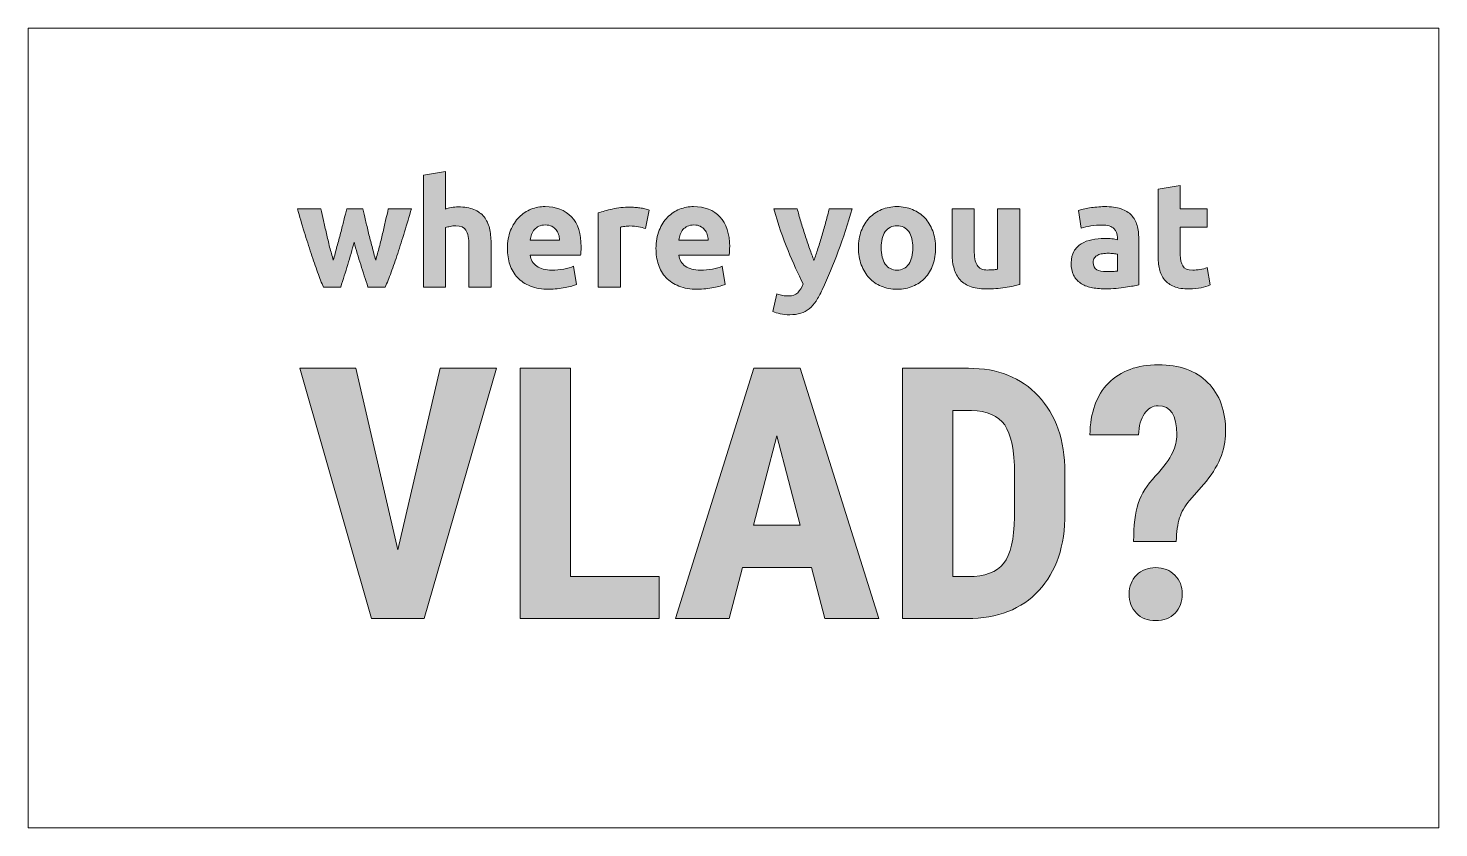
# Model space of a CAD drawing. Header units: inches. Extents: x -15 to 225, y 80 to 216.
import ezdxf

# ---------------------------------------------------------------- set-up
doc = ezdxf.new("R2010")
doc.units = ezdxf.units.IN
doc.header["$MEASUREMENT"] = 0
doc.layers.add('Layer 1', color=7, linetype='Continuous')

# ---------------------------------------------------------------- blocks, each defined once
blk = doc.blocks.new('block 3')
at = {"layer": 'Layer 1', "true_color": 0xffffff}
h = blk.add_hatch(color=7, dxfattribs=at)
h.dxf.hatch_style = 2
edge = h.paths.add_edge_path()
edge.add_spline(control_points=[(40.34, 180), (40, 178.72), (39.64, 177.44), (39.25, 176.17), (38.87, 174.9), (38.48, 173.62), (38.05, 172.33), (38.05, 172.33), (35.11, 172.33), (35.11, 172.33), (34.8, 173.04), (34.47, 173.89), (34.12, 174.87), (33.76, 175.85), (33.39, 176.92), (33, 178.07), (32.63, 179.24), (32.24, 180.47), (31.83, 181.76), (31.44, 183.06), (31.06, 184.37), (30.69, 185.69), (30.69, 185.69), (34.68, 185.69), (34.68, 185.69), (34.81, 185.08), (34.95, 184.41), (35.11, 183.69), (35.28, 182.97), (35.45, 182.24), (35.62, 181.48), (35.8, 180.71), (35.99, 179.94), (36.17, 179.16), (36.38, 178.4), (36.58, 177.67), (36.78, 176.95), (37, 177.7), (37.22, 178.46), (37.42, 179.24), (37.64, 180.02), (37.84, 180.78), (38.03, 181.53), (38.23, 182.29), (38.42, 183.02), (38.59, 183.71), (38.77, 184.42), (38.93, 185.08), (39.07, 185.69), (39.07, 185.69), (41.81, 185.69), (41.81, 185.69), (41.95, 185.08), (42.1, 184.42), (42.27, 183.71), (42.44, 183.02), (42.62, 182.29), (42.8, 181.53), (42.99, 180.78), (43.18, 180.02), (43.39, 179.24), (43.59, 178.46), (43.8, 177.7), (44.02, 176.95), (44.23, 177.67), (44.43, 178.4), (44.63, 179.16), (44.84, 179.94), (45.02, 180.71), (45.19, 181.48), (45.38, 182.24), (45.55, 182.97), (45.7, 183.69), (45.87, 184.41), (46.02, 185.08), (46.16, 185.69), (46.16, 185.69), (50.09, 185.69), (50.09, 185.69), (49.72, 184.37), (49.33, 183.06), (48.92, 181.76), (48.54, 180.47), (48.15, 179.24), (47.76, 178.07), (47.38, 176.92), (47.01, 175.85), (46.64, 174.87), (46.28, 173.89), (45.95, 173.04), (45.65, 172.33), (45.65, 172.33), (42.7, 172.33), (42.7, 172.33), (42.28, 173.62), (41.86, 174.9), (41.46, 176.17), (41.05, 177.44), (40.68, 178.72), (40.34, 180)], knot_values=[0, 0, 0, 0, 1, 1, 1, 2, 2, 2, 3, 3, 3, 4, 4, 4, 5, 5, 5, 6, 6, 6, 7, 7, 7, 8, 8, 8, 9, 9, 9, 10, 10, 10, 11, 11, 11, 12, 12, 12, 13, 13, 13, 14, 14, 14, 15, 15, 15, 16, 16, 16, 17, 17, 17, 18, 18, 18, 19, 19, 19, 20, 20, 20, 21, 21, 21, 22, 22, 22, 23, 23, 23, 24, 24, 24, 25, 25, 25, 26, 26, 26, 27, 27, 27, 28, 28, 28, 29, 29, 29, 30, 30, 30, 31, 31, 31, 32, 32, 32, 33, 33, 33, 33], degree=3, periodic=1)
edge = h.paths.add_edge_path()
edge.add_spline(control_points=[(52.13, 172.33), (52.13, 172.33), (52.13, 191.43), (52.13, 191.43), (52.13, 191.43), (55.91, 192.04), (55.91, 192.04), (55.91, 192.04), (55.91, 185.64), (55.91, 185.64), (56.17, 185.73), (56.49, 185.8), (56.88, 185.87), (57.29, 185.96), (57.68, 186), (58.05, 186), (59.13, 186), (60.03, 185.84), (60.74, 185.54), (61.47, 185.25), (62.04, 184.84), (62.47, 184.3), (62.91, 183.75), (63.21, 183.11), (63.38, 182.37), (63.57, 181.62), (63.66, 180.79), (63.66, 179.88), (63.66, 179.88), (63.66, 172.33), (63.66, 172.33), (63.66, 172.33), (59.88, 172.33), (59.88, 172.33), (59.88, 172.33), (59.88, 179.42), (59.88, 179.42), (59.88, 180.64), (59.72, 181.5), (59.39, 182.01), (59.09, 182.52), (58.51, 182.77), (57.67, 182.77), (57.33, 182.77), (57.01, 182.74), (56.7, 182.67), (56.41, 182.62), (56.15, 182.56), (55.91, 182.49), (55.91, 182.49), (55.91, 172.33), (55.91, 172.33), (55.91, 172.33), (52.13, 172.33), (52.13, 172.33)], knot_values=[0, 0, 0, 0, 1, 1, 1, 2, 2, 2, 3, 3, 3, 4, 4, 4, 5, 5, 5, 6, 6, 6, 7, 7, 7, 8, 8, 8, 9, 9, 9, 10, 10, 10, 11, 11, 11, 12, 12, 12, 13, 13, 13, 14, 14, 14, 15, 15, 15, 16, 16, 16, 17, 17, 17, 18, 18, 18, 18], degree=3, periodic=1)
edge = h.paths.add_edge_path()
edge.add_spline(control_points=[(66.45, 178.91), (66.45, 180.1), (66.63, 181.13), (66.99, 182.01), (67.36, 182.91), (67.84, 183.65), (68.43, 184.24), (69.03, 184.84), (69.7, 185.29), (70.46, 185.59), (71.24, 185.9), (72.04, 186.05), (72.85, 186.05), (74.75, 186.05), (76.25, 185.46), (77.35, 184.3), (78.45, 183.14), (79, 181.44), (79, 179.19), (79, 178.97), (78.99, 178.72), (78.97, 178.45), (78.96, 178.2), (78.94, 177.97), (78.92, 177.77), (78.92, 177.77), (70.34, 177.77), (70.34, 177.77), (70.42, 176.99), (70.79, 176.37), (71.43, 175.91), (72.07, 175.46), (72.94, 175.23), (74.02, 175.23), (74.72, 175.23), (75.39, 175.29), (76.05, 175.41), (76.73, 175.54), (77.28, 175.7), (77.7, 175.89), (77.7, 175.89), (78.21, 172.81), (78.21, 172.81), (78.01, 172.71), (77.74, 172.61), (77.4, 172.51), (77.06, 172.41), (76.68, 172.32), (76.26, 172.26), (75.85, 172.17), (75.41, 172.1), (74.94, 172.05), (74.46, 172), (73.99, 171.98), (73.51, 171.98), (72.31, 171.98), (71.26, 172.15), (70.36, 172.51), (69.48, 172.87), (68.75, 173.35), (68.15, 173.96), (67.58, 174.58), (67.15, 175.32), (66.86, 176.17), (66.59, 177.01), (66.45, 177.93), (66.45, 178.91)], knot_values=[0, 0, 0, 0, 1, 1, 1, 2, 2, 2, 3, 3, 3, 4, 4, 4, 5, 5, 5, 6, 6, 6, 7, 7, 7, 8, 8, 8, 9, 9, 9, 10, 10, 10, 11, 11, 11, 12, 12, 12, 13, 13, 13, 14, 14, 14, 15, 15, 15, 16, 16, 16, 17, 17, 17, 18, 18, 18, 19, 19, 19, 20, 20, 20, 21, 21, 21, 22, 22, 22, 22], degree=3, periodic=1)
edge = h.paths.add_edge_path()
edge.add_spline(control_points=[(75.34, 180.36), (75.32, 180.68), (75.27, 180.99), (75.16, 181.3), (75.08, 181.6), (74.94, 181.87), (74.73, 182.11), (74.55, 182.35), (74.3, 182.54), (74, 182.7), (73.71, 182.85), (73.34, 182.92), (72.9, 182.92), (72.48, 182.92), (72.12, 182.85), (71.81, 182.7), (71.51, 182.56), (71.25, 182.37), (71.05, 182.14), (70.85, 181.9), (70.69, 181.62), (70.57, 181.3), (70.46, 180.99), (70.39, 180.68), (70.34, 180.36), (70.34, 180.36), (75.34, 180.36), (75.34, 180.36)], knot_values=[0, 0, 0, 0, 1, 1, 1, 2, 2, 2, 3, 3, 3, 4, 4, 4, 5, 5, 5, 6, 6, 6, 7, 7, 7, 8, 8, 8, 9, 9, 9, 9], degree=3, periodic=1)
edge = h.paths.add_edge_path()
edge.add_spline(control_points=[(89.97, 182.34), (89.63, 182.42), (89.24, 182.51), (88.78, 182.59), (88.32, 182.7), (87.83, 182.75), (87.3, 182.75), (87.07, 182.75), (86.78, 182.72), (86.44, 182.67), (86.12, 182.64), (85.87, 182.59), (85.7, 182.54), (85.7, 182.54), (85.7, 172.33), (85.7, 172.33), (85.7, 172.33), (81.92, 172.33), (81.92, 172.33), (81.92, 172.33), (81.92, 184.98), (81.92, 184.98), (82.6, 185.22), (83.39, 185.44), (84.31, 185.64), (85.24, 185.86), (86.27, 185.97), (87.41, 185.97), (87.61, 185.97), (87.86, 185.96), (88.14, 185.92), (88.43, 185.9), (88.72, 185.87), (89.01, 185.82), (89.29, 185.79), (89.58, 185.73), (89.87, 185.67), (90.16, 185.62), (90.4, 185.55), (90.61, 185.46), (90.61, 185.46), (89.97, 182.34), (89.97, 182.34)], knot_values=[0, 0, 0, 0, 1, 1, 1, 2, 2, 2, 3, 3, 3, 4, 4, 4, 5, 5, 5, 6, 6, 6, 7, 7, 7, 8, 8, 8, 9, 9, 9, 10, 10, 10, 11, 11, 11, 12, 12, 12, 13, 13, 13, 14, 14, 14, 14], degree=3, periodic=1)
edge = h.paths.add_edge_path()
edge.add_spline(control_points=[(91.75, 178.91), (91.75, 180.1), (91.93, 181.13), (92.29, 182.01), (92.66, 182.91), (93.14, 183.65), (93.73, 184.24), (94.33, 184.84), (95, 185.29), (95.77, 185.59), (96.54, 185.9), (97.34, 186.05), (98.15, 186.05), (100.05, 186.05), (101.55, 185.46), (102.65, 184.3), (103.75, 183.14), (104.3, 181.44), (104.3, 179.19), (104.3, 178.97), (104.29, 178.72), (104.27, 178.45), (104.26, 178.2), (104.24, 177.97), (104.22, 177.77), (104.22, 177.77), (95.64, 177.77), (95.64, 177.77), (95.72, 176.99), (96.09, 176.37), (96.73, 175.91), (97.37, 175.46), (98.24, 175.23), (99.32, 175.23), (100.02, 175.23), (100.69, 175.29), (101.35, 175.41), (102.03, 175.54), (102.58, 175.7), (103, 175.89), (103, 175.89), (103.51, 172.81), (103.51, 172.81), (103.31, 172.71), (103.04, 172.61), (102.7, 172.51), (102.36, 172.41), (101.98, 172.32), (101.56, 172.26), (101.15, 172.17), (100.71, 172.1), (100.24, 172.05), (99.76, 172), (99.29, 171.98), (98.81, 171.98), (97.61, 171.98), (96.56, 172.15), (95.66, 172.51), (94.78, 172.87), (94.05, 173.35), (93.45, 173.96), (92.88, 174.58), (92.45, 175.32), (92.16, 176.17), (91.89, 177.01), (91.75, 177.93), (91.75, 178.91)], knot_values=[0, 0, 0, 0, 1, 1, 1, 2, 2, 2, 3, 3, 3, 4, 4, 4, 5, 5, 5, 6, 6, 6, 7, 7, 7, 8, 8, 8, 9, 9, 9, 10, 10, 10, 11, 11, 11, 12, 12, 12, 13, 13, 13, 14, 14, 14, 15, 15, 15, 16, 16, 16, 17, 17, 17, 18, 18, 18, 19, 19, 19, 20, 20, 20, 21, 21, 21, 22, 22, 22, 22], degree=3, periodic=1)
edge = h.paths.add_edge_path()
edge.add_spline(control_points=[(100.64, 180.36), (100.63, 180.68), (100.57, 180.99), (100.46, 181.3), (100.38, 181.6), (100.24, 181.87), (100.03, 182.11), (99.85, 182.35), (99.6, 182.54), (99.3, 182.7), (99.01, 182.85), (98.64, 182.92), (98.2, 182.92), (97.78, 182.92), (97.42, 182.85), (97.11, 182.7), (96.81, 182.56), (96.55, 182.37), (96.35, 182.14), (96.15, 181.9), (95.99, 181.62), (95.87, 181.3), (95.77, 180.99), (95.69, 180.68), (95.64, 180.36), (95.64, 180.36), (100.64, 180.36), (100.64, 180.36)], knot_values=[0, 0, 0, 0, 1, 1, 1, 2, 2, 2, 3, 3, 3, 4, 4, 4, 5, 5, 5, 6, 6, 6, 7, 7, 7, 8, 8, 8, 9, 9, 9, 9], degree=3, periodic=1)
edge = h.paths.add_edge_path()
edge.add_spline(control_points=[(125.18, 185.69), (124.42, 183.12), (123.63, 180.71), (122.8, 178.45), (121.97, 176.2), (121.06, 174.02), (120.08, 171.9), (119.72, 171.14), (119.37, 170.49), (119.01, 169.97), (118.66, 169.43), (118.27, 168.99), (117.84, 168.65), (117.42, 168.29), (116.94, 168.04), (116.4, 167.89), (115.87, 167.72), (115.25, 167.63), (114.54, 167.63), (113.95, 167.63), (113.4, 167.69), (112.89, 167.81), (112.4, 167.91), (111.99, 168.03), (111.67, 168.17), (111.67, 168.17), (112.33, 171.19), (112.33, 171.19), (112.72, 171.05), (113.07, 170.96), (113.37, 170.91), (113.68, 170.86), (114, 170.83), (114.34, 170.83), (115.02, 170.83), (115.53, 171.02), (115.89, 171.39), (116.26, 171.75), (116.57, 172.25), (116.83, 172.89), (115.96, 174.58), (115.1, 176.48), (114.24, 178.58), (113.37, 180.7), (112.56, 183.07), (111.8, 185.69), (111.8, 185.69), (115.81, 185.69), (115.81, 185.69), (115.98, 185.03), (116.18, 184.31), (116.4, 183.53), (116.63, 182.77), (116.88, 181.99), (117.13, 181.2), (117.39, 180.42), (117.64, 179.66), (117.89, 178.91), (118.17, 178.17), (118.42, 177.49), (118.66, 176.88), (118.88, 177.49), (119.11, 178.17), (119.34, 178.91), (119.58, 179.66), (119.81, 180.42), (120.03, 181.2), (120.27, 181.99), (120.49, 182.77), (120.69, 183.53), (120.91, 184.31), (121.1, 185.03), (121.27, 185.69), (121.27, 185.69), (125.18, 185.69), (125.18, 185.69)], knot_values=[0, 0, 0, 0, 1, 1, 1, 2, 2, 2, 3, 3, 3, 4, 4, 4, 5, 5, 5, 6, 6, 6, 7, 7, 7, 8, 8, 8, 9, 9, 9, 10, 10, 10, 11, 11, 11, 12, 12, 12, 13, 13, 13, 14, 14, 14, 15, 15, 15, 16, 16, 16, 17, 17, 17, 18, 18, 18, 19, 19, 19, 20, 20, 20, 21, 21, 21, 22, 22, 22, 23, 23, 23, 24, 24, 24, 25, 25, 25, 25], degree=3, periodic=1)
edge = h.paths.add_edge_path()
edge.add_spline(control_points=[(139.36, 179.04), (139.36, 177.99), (139.21, 177.02), (138.91, 176.14), (138.6, 175.28), (138.16, 174.53), (137.58, 173.91), (137.01, 173.3), (136.31, 172.82), (135.5, 172.48), (134.71, 172.15), (133.81, 171.98), (132.81, 171.98), (131.83, 171.98), (130.93, 172.15), (130.12, 172.48), (129.32, 172.82), (128.64, 173.3), (128.06, 173.91), (127.48, 174.53), (127.04, 175.28), (126.71, 176.14), (126.39, 177.02), (126.23, 177.99), (126.23, 179.04), (126.23, 180.09), (126.39, 181.04), (126.71, 181.91), (127.05, 182.77), (127.51, 183.51), (128.08, 184.12), (128.68, 184.73), (129.37, 185.2), (130.17, 185.54), (130.98, 185.88), (131.86, 186.05), (132.81, 186.05), (133.77, 186.05), (134.66, 185.88), (135.45, 185.54), (136.26, 185.2), (136.96, 184.73), (137.53, 184.12), (138.11, 183.51), (138.56, 182.77), (138.88, 181.91), (139.2, 181.04), (139.36, 180.09), (139.36, 179.04)], knot_values=[0, 0, 0, 0, 1, 1, 1, 2, 2, 2, 3, 3, 3, 4, 4, 4, 5, 5, 5, 6, 6, 6, 7, 7, 7, 8, 8, 8, 9, 9, 9, 10, 10, 10, 11, 11, 11, 12, 12, 12, 13, 13, 13, 14, 14, 14, 15, 15, 15, 16, 16, 16, 16], degree=3, periodic=1)
edge = h.paths.add_edge_path()
edge.add_spline(control_points=[(135.5, 179.04), (135.5, 180.21), (135.26, 181.12), (134.79, 181.78), (134.33, 182.46), (133.67, 182.8), (132.81, 182.8), (131.95, 182.8), (131.28, 182.46), (130.8, 181.78), (130.33, 181.12), (130.09, 180.21), (130.09, 179.04), (130.09, 177.87), (130.33, 176.94), (130.8, 176.24), (131.28, 175.57), (131.95, 175.23), (132.81, 175.23), (133.67, 175.23), (134.33, 175.57), (134.79, 176.24), (135.26, 176.94), (135.5, 177.87), (135.5, 179.04)], knot_values=[0, 0, 0, 0, 1, 1, 1, 2, 2, 2, 3, 3, 3, 4, 4, 4, 5, 5, 5, 6, 6, 6, 7, 7, 7, 8, 8, 8, 8], degree=3, periodic=1)
edge = h.paths.add_edge_path()
edge.add_spline(control_points=[(153.7, 172.79), (153.06, 172.6), (152.23, 172.43), (151.21, 172.28), (150.19, 172.11), (149.13, 172.03), (148.01, 172.03), (146.88, 172.03), (145.93, 172.18), (145.16, 172.48), (144.42, 172.79), (143.83, 173.21), (143.39, 173.75), (142.95, 174.31), (142.63, 174.97), (142.45, 175.74), (142.26, 176.5), (142.17, 177.34), (142.17, 178.25), (142.17, 178.25), (142.17, 185.69), (142.17, 185.69), (142.17, 185.69), (145.95, 185.69), (145.95, 185.69), (145.95, 185.69), (145.95, 178.71), (145.95, 178.71), (145.95, 177.49), (146.11, 176.61), (146.43, 176.07), (146.76, 175.52), (147.36, 175.25), (148.24, 175.25), (148.51, 175.25), (148.8, 175.26), (149.1, 175.28), (149.41, 175.31), (149.68, 175.35), (149.91, 175.38), (149.91, 175.38), (149.91, 185.69), (149.91, 185.69), (149.91, 185.69), (153.7, 185.69), (153.7, 185.69), (153.7, 185.69), (153.7, 172.79), (153.7, 172.79)], knot_values=[0, 0, 0, 0, 1, 1, 1, 2, 2, 2, 3, 3, 3, 4, 4, 4, 5, 5, 5, 6, 6, 6, 7, 7, 7, 8, 8, 8, 9, 9, 9, 10, 10, 10, 11, 11, 11, 12, 12, 12, 13, 13, 13, 14, 14, 14, 15, 15, 15, 16, 16, 16, 16], degree=3, periodic=1)
edge = h.paths.add_edge_path()
edge.add_spline(control_points=[(168.46, 174.97), (168.83, 174.97), (169.19, 174.98), (169.53, 175), (169.86, 175.02), (170.14, 175.04), (170.34, 175.08), (170.34, 175.08), (170.34, 177.95), (170.34, 177.95), (170.19, 177.98), (169.96, 178.01), (169.65, 178.05), (169.35, 178.08), (169.07, 178.1), (168.81, 178.1), (168.46, 178.1), (168.12, 178.07), (167.8, 178.02), (167.49, 177.99), (167.22, 177.91), (166.99, 177.79), (166.75, 177.67), (166.56, 177.51), (166.43, 177.31), (166.29, 177.11), (166.22, 176.85), (166.22, 176.55), (166.22, 175.96), (166.42, 175.54), (166.81, 175.3), (167.21, 175.08), (167.76, 174.97), (168.46, 174.97)], knot_values=[0, 0, 0, 0, 1, 1, 1, 2, 2, 2, 3, 3, 3, 4, 4, 4, 5, 5, 5, 6, 6, 6, 7, 7, 7, 8, 8, 8, 9, 9, 9, 10, 10, 10, 11, 11, 11, 11], degree=3, periodic=1)
edge = h.paths.add_edge_path()
edge.add_spline(control_points=[(168.15, 186.05), (169.27, 186.05), (170.2, 185.92), (170.95, 185.67), (171.69, 185.41), (172.29, 185.05), (172.73, 184.57), (173.18, 184.1), (173.51, 183.53), (173.69, 182.85), (173.88, 182.17), (173.97, 181.42), (173.97, 180.59), (173.97, 180.59), (173.97, 172.71), (173.97, 172.71), (173.43, 172.59), (172.68, 172.46), (171.71, 172.31), (170.75, 172.14), (169.58, 172.05), (168.21, 172.05), (167.34, 172.05), (166.55, 172.13), (165.84, 172.28), (165.15, 172.43), (164.55, 172.68), (164.04, 173.02), (163.53, 173.37), (163.14, 173.83), (162.87, 174.39), (162.6, 174.95), (162.46, 175.63), (162.46, 176.45), (162.46, 177.23), (162.62, 177.89), (162.92, 178.43), (163.24, 178.97), (163.67, 179.4), (164.19, 179.72), (164.72, 180.05), (165.32, 180.27), (166, 180.41), (166.67, 180.56), (167.38, 180.64), (168.1, 180.64), (168.59, 180.64), (169.03, 180.61), (169.4, 180.56), (169.79, 180.53), (170.1, 180.48), (170.34, 180.41), (170.34, 180.41), (170.34, 180.76), (170.34, 180.76), (170.34, 181.41), (170.14, 181.92), (169.75, 182.31), (169.37, 182.7), (168.69, 182.9), (167.72, 182.9), (167.08, 182.9), (166.44, 182.85), (165.82, 182.75), (165.19, 182.66), (164.65, 182.53), (164.19, 182.37), (164.19, 182.37), (163.71, 185.41), (163.71, 185.41), (163.93, 185.48), (164.2, 185.55), (164.52, 185.62), (164.86, 185.7), (165.22, 185.77), (165.61, 185.82), (166, 185.89), (166.41, 185.94), (166.83, 185.97), (167.27, 186.02), (167.71, 186.05), (168.15, 186.05)], knot_values=[0, 0, 0, 0, 1, 1, 1, 2, 2, 2, 3, 3, 3, 4, 4, 4, 5, 5, 5, 6, 6, 6, 7, 7, 7, 8, 8, 8, 9, 9, 9, 10, 10, 10, 11, 11, 11, 12, 12, 12, 13, 13, 13, 14, 14, 14, 15, 15, 15, 16, 16, 16, 17, 17, 17, 18, 18, 18, 19, 19, 19, 20, 20, 20, 21, 21, 21, 22, 22, 22, 23, 23, 23, 24, 24, 24, 25, 25, 25, 26, 26, 26, 27, 27, 27, 27], degree=3, periodic=1)
edge = h.paths.add_edge_path()
edge.add_spline(control_points=[(177.27, 189.02), (177.27, 189.02), (181.05, 189.63), (181.05, 189.63), (181.05, 189.63), (181.05, 185.69), (181.05, 185.69), (181.05, 185.69), (185.6, 185.69), (185.6, 185.69), (185.6, 185.69), (185.6, 182.54), (185.6, 182.54), (185.6, 182.54), (181.05, 182.54), (181.05, 182.54), (181.05, 182.54), (181.05, 177.84), (181.05, 177.84), (181.05, 177.05), (181.19, 176.41), (181.46, 175.94), (181.75, 175.46), (182.31, 175.23), (183.16, 175.23), (183.57, 175.23), (183.98, 175.26), (184.4, 175.33), (184.84, 175.41), (185.24, 175.52), (185.6, 175.66), (185.6, 175.66), (186.13, 172.71), (186.13, 172.71), (185.67, 172.53), (185.17, 172.37), (184.61, 172.23), (184.05, 172.1), (183.36, 172.03), (182.55, 172.03), (181.52, 172.03), (180.66, 172.16), (179.98, 172.43), (179.31, 172.72), (178.76, 173.11), (178.36, 173.6), (177.95, 174.11), (177.66, 174.72), (177.49, 175.43), (177.34, 176.14), (177.27, 176.93), (177.27, 177.79), (177.27, 177.79), (177.27, 189.02), (177.27, 189.02)], knot_values=[0, 0, 0, 0, 1, 1, 1, 2, 2, 2, 3, 3, 3, 4, 4, 4, 5, 5, 5, 6, 6, 6, 7, 7, 7, 8, 8, 8, 9, 9, 9, 10, 10, 10, 11, 11, 11, 12, 12, 12, 13, 13, 13, 14, 14, 14, 15, 15, 15, 16, 16, 16, 17, 17, 17, 18, 18, 18, 18], degree=3, periodic=1)
h = blk.add_hatch(color=7, dxfattribs=at)
h.dxf.hatch_style = 2
h.paths.add_polyline_path([(47.8, 127.6), (54.97, 158.52), (64.57, 158.52), (52.28, 115.89), (43.32, 115.89), (31.1, 158.52), (40.65, 158.52)])
h.paths.add_polyline_path([(77.2, 123.03), (92.31, 123.03), (92.31, 115.89), (68.59, 115.89), (68.59, 158.52), (77.2, 158.52)])
h.paths.add_polyline_path([(118.22, 124.61), (106.48, 124.61), (104.2, 115.89), (95.09, 115.89), (108.41, 158.52), (116.29, 158.52), (129.7, 115.89), (120.51, 115.89)])
h.paths.add_polyline_path([(108.35, 131.79), (116.32, 131.79), (112.34, 146.99)])
edge = h.paths.add_edge_path()
edge.add_spline(control_points=[(133.71, 115.89), (133.71, 115.89), (133.71, 158.52), (133.71, 158.52), (133.71, 158.52), (144.99, 158.52), (144.99, 158.52), (149.97, 158.52), (153.93, 156.94), (156.88, 153.78), (159.84, 150.62), (161.36, 146.28), (161.41, 140.78), (161.41, 140.78), (161.41, 133.87), (161.41, 133.87), (161.41, 128.26), (159.93, 123.86), (156.96, 120.66), (154.02, 117.48), (149.95, 115.89), (144.75, 115.89), (144.75, 115.89), (133.71, 115.89), (133.71, 115.89)], knot_values=[0, 0, 0, 0, 1, 1, 1, 2, 2, 2, 3, 3, 3, 4, 4, 4, 5, 5, 5, 6, 6, 6, 7, 7, 7, 8, 8, 8, 8], degree=3, periodic=1)
edge = h.paths.add_edge_path()
edge.add_spline(control_points=[(142.32, 151.35), (142.32, 151.35), (142.32, 123.03), (142.32, 123.03), (142.32, 123.03), (144.9, 123.03), (144.9, 123.03), (147.77, 123.03), (149.79, 123.78), (150.96, 125.29), (152.13, 126.81), (152.75, 129.43), (152.81, 133.14), (152.81, 133.14), (152.81, 140.54), (152.81, 140.54), (152.81, 144.53), (152.25, 147.3), (151.14, 148.86), (150.02, 150.44), (148.13, 151.27), (145.46, 151.35), (145.46, 151.35), (142.32, 151.35), (142.32, 151.35)], knot_values=[0, 0, 0, 0, 1, 1, 1, 2, 2, 2, 3, 3, 3, 4, 4, 4, 5, 5, 5, 6, 6, 6, 7, 7, 7, 8, 8, 8, 8], degree=3, periodic=1)
edge = h.paths.add_edge_path()
edge.add_spline(control_points=[(173.1, 129.01), (173.1, 131.74), (173.36, 133.91), (173.89, 135.51), (174.44, 137.13), (175.4, 138.67), (176.79, 140.13), (178.25, 141.75), (179.23, 143.08), (179.72, 144.12), (180.2, 145.15), (180.45, 146.2), (180.45, 147.25), (180.45, 150.51), (179.39, 152.14), (177.29, 152.14), (176.35, 152.14), (175.57, 151.69), (174.94, 150.79), (174.32, 149.9), (173.99, 148.68), (173.95, 147.16), (173.95, 147.16), (165.66, 147.16), (165.66, 147.16), (165.7, 150.95), (166.75, 153.89), (168.82, 155.98), (170.91, 158.07), (173.73, 159.11), (177.29, 159.11), (180.92, 159.11), (183.74, 158.09), (185.75, 156.06), (187.76, 154.05), (188.77, 151.23), (188.77, 147.6), (188.77, 144.59), (187.53, 141.65), (185.05, 138.76), (185.05, 138.76), (182.62, 136), (182.62, 136), (181.82, 135.05), (181.25, 134.05), (180.92, 133.02), (180.59, 132), (180.4, 130.67), (180.36, 129.01), (180.36, 129.01), (173.1, 129.01), (173.1, 129.01)], knot_values=[0, 0, 0, 0, 1, 1, 1, 2, 2, 2, 3, 3, 3, 4, 4, 4, 5, 5, 5, 6, 6, 6, 7, 7, 7, 8, 8, 8, 9, 9, 9, 10, 10, 10, 11, 11, 11, 12, 12, 12, 13, 13, 13, 14, 14, 14, 15, 15, 15, 16, 16, 16, 17, 17, 17, 17], degree=3, periodic=1)
edge = h.paths.add_edge_path()
edge.add_spline(control_points=[(172.34, 120.05), (172.34, 121.37), (172.76, 122.46), (173.6, 123.3), (174.46, 124.14), (175.54, 124.56), (176.85, 124.56), (178.19, 124.56), (179.29, 124.13), (180.13, 123.27), (180.97, 122.43), (181.39, 121.35), (181.39, 120.05), (181.39, 118.76), (180.98, 117.68), (180.16, 116.82), (179.34, 115.97), (178.23, 115.54), (176.85, 115.54), (175.48, 115.54), (174.39, 115.97), (173.57, 116.82), (172.75, 117.68), (172.34, 118.76), (172.34, 120.05)], knot_values=[0, 0, 0, 0, 1, 1, 1, 2, 2, 2, 3, 3, 3, 4, 4, 4, 5, 5, 5, 6, 6, 6, 7, 7, 7, 8, 8, 8, 8], degree=3, periodic=1)
at = {"layer": 'Layer 1', "lineweight": 0}
for points in [[(-15.17, 216.43), (225.07, 216.43), (225.07, 80.26), (-15.17, 80.26), (-15.17, 216.43)], [(47.8, 127.6), (54.97, 158.52), (64.57, 158.52), (52.28, 115.89), (43.32, 115.89), (31.1, 158.52), (40.65, 158.52), (47.8, 127.6)], [(77.2, 123.03), (92.31, 123.03), (92.31, 115.89), (68.59, 115.89), (68.59, 158.52), (77.2, 158.52), (77.2, 123.03)], [(118.22, 124.61), (106.48, 124.61), (104.2, 115.89), (95.09, 115.89), (108.41, 158.52), (116.29, 158.52), (129.7, 115.89), (120.51, 115.89), (118.22, 124.61)], [(108.35, 131.79), (116.32, 131.79), (112.34, 146.99), (108.35, 131.79)]]:
    blk.add_lwpolyline(points, dxfattribs=at)
for points, knots in [([(52.13, 172.33), (52.13, 172.33), (52.13, 191.43), (52.13, 191.43), (52.13, 191.43), (55.91, 192.04), (55.91, 192.04), (55.91, 192.04), (55.91, 185.64), (55.91, 185.64), (56.17, 185.73), (56.49, 185.8), (56.88, 185.87), (57.29, 185.96), (57.68, 186), (58.05, 186), (59.13, 186), (60.03, 185.84), (60.74, 185.54), (61.47, 185.25), (62.04, 184.84), (62.47, 184.3), (62.91, 183.75), (63.21, 183.11), (63.38, 182.37), (63.57, 181.62), (63.66, 180.79), (63.66, 179.88), (63.66, 179.88), (63.66, 172.33), (63.66, 172.33), (63.66, 172.33), (59.88, 172.33), (59.88, 172.33), (59.88, 172.33), (59.88, 179.42), (59.88, 179.42), (59.88, 180.64), (59.72, 181.5), (59.39, 182.01), (59.09, 182.52), (58.51, 182.77), (57.67, 182.77), (57.33, 182.77), (57.01, 182.74), (56.7, 182.67), (56.41, 182.62), (56.15, 182.56), (55.91, 182.49), (55.91, 182.49), (55.91, 172.33), (55.91, 172.33), (55.91, 172.33), (52.13, 172.33), (52.13, 172.33)], [0, 0, 0, 0, 1, 1, 1, 2, 2, 2, 3, 3, 3, 4, 4, 4, 5, 5, 5, 6, 6, 6, 7, 7, 7, 8, 8, 8, 9, 9, 9, 10, 10, 10, 11, 11, 11, 12, 12, 12, 13, 13, 13, 14, 14, 14, 15, 15, 15, 16, 16, 16, 17, 17, 17, 18, 18, 18, 18]), ([(177.27, 189.02), (177.27, 189.02), (181.05, 189.63), (181.05, 189.63), (181.05, 189.63), (181.05, 185.69), (181.05, 185.69), (181.05, 185.69), (185.6, 185.69), (185.6, 185.69), (185.6, 185.69), (185.6, 182.54), (185.6, 182.54), (185.6, 182.54), (181.05, 182.54), (181.05, 182.54), (181.05, 182.54), (181.05, 177.84), (181.05, 177.84), (181.05, 177.05), (181.19, 176.41), (181.46, 175.94), (181.75, 175.46), (182.31, 175.23), (183.16, 175.23), (183.57, 175.23), (183.98, 175.26), (184.4, 175.33), (184.84, 175.41), (185.24, 175.52), (185.6, 175.66), (185.6, 175.66), (186.13, 172.71), (186.13, 172.71), (185.67, 172.53), (185.17, 172.37), (184.61, 172.23), (184.05, 172.1), (183.36, 172.03), (182.55, 172.03), (181.52, 172.03), (180.66, 172.16), (179.98, 172.43), (179.31, 172.72), (178.76, 173.11), (178.36, 173.6), (177.95, 174.11), (177.66, 174.72), (177.49, 175.43), (177.34, 176.14), (177.27, 176.93), (177.27, 177.79), (177.27, 177.79), (177.27, 189.02), (177.27, 189.02)], [0, 0, 0, 0, 1, 1, 1, 2, 2, 2, 3, 3, 3, 4, 4, 4, 5, 5, 5, 6, 6, 6, 7, 7, 7, 8, 8, 8, 9, 9, 9, 10, 10, 10, 11, 11, 11, 12, 12, 12, 13, 13, 13, 14, 14, 14, 15, 15, 15, 16, 16, 16, 17, 17, 17, 18, 18, 18, 18]), ([(40.34, 180), (40, 178.72), (39.64, 177.44), (39.25, 176.17), (38.87, 174.9), (38.48, 173.62), (38.05, 172.33), (38.05, 172.33), (35.11, 172.33), (35.11, 172.33), (34.8, 173.04), (34.47, 173.89), (34.12, 174.87), (33.76, 175.85), (33.39, 176.92), (33, 178.07), (32.63, 179.24), (32.24, 180.47), (31.83, 181.76), (31.44, 183.06), (31.06, 184.37), (30.69, 185.69), (30.69, 185.69), (34.68, 185.69), (34.68, 185.69), (34.81, 185.08), (34.95, 184.41), (35.11, 183.69), (35.28, 182.97), (35.45, 182.24), (35.62, 181.48), (35.8, 180.71), (35.99, 179.94), (36.17, 179.16), (36.38, 178.4), (36.58, 177.67), (36.78, 176.95), (37, 177.7), (37.22, 178.46), (37.42, 179.24), (37.64, 180.02), (37.84, 180.78), (38.03, 181.53), (38.23, 182.29), (38.42, 183.02), (38.59, 183.71), (38.77, 184.42), (38.93, 185.08), (39.07, 185.69), (39.07, 185.69), (41.81, 185.69), (41.81, 185.69), (41.95, 185.08), (42.1, 184.42), (42.27, 183.71), (42.44, 183.02), (42.62, 182.29), (42.8, 181.53), (42.99, 180.78), (43.18, 180.02), (43.39, 179.24), (43.59, 178.46), (43.8, 177.7), (44.02, 176.95), (44.23, 177.67), (44.43, 178.4), (44.63, 179.16), (44.84, 179.94), (45.02, 180.71), (45.19, 181.48), (45.38, 182.24), (45.55, 182.97), (45.7, 183.69), (45.87, 184.41), (46.02, 185.08), (46.16, 185.69), (46.16, 185.69), (50.09, 185.69), (50.09, 185.69), (49.72, 184.37), (49.33, 183.06), (48.92, 181.76), (48.54, 180.47), (48.15, 179.24), (47.76, 178.07), (47.38, 176.92), (47.01, 175.85), (46.64, 174.87), (46.28, 173.89), (45.95, 173.04), (45.65, 172.33), (45.65, 172.33), (42.7, 172.33), (42.7, 172.33), (42.28, 173.62), (41.86, 174.9), (41.46, 176.17), (41.05, 177.44), (40.68, 178.72), (40.34, 180)], [0, 0, 0, 0, 1, 1, 1, 2, 2, 2, 3, 3, 3, 4, 4, 4, 5, 5, 5, 6, 6, 6, 7, 7, 7, 8, 8, 8, 9, 9, 9, 10, 10, 10, 11, 11, 11, 12, 12, 12, 13, 13, 13, 14, 14, 14, 15, 15, 15, 16, 16, 16, 17, 17, 17, 18, 18, 18, 19, 19, 19, 20, 20, 20, 21, 21, 21, 22, 22, 22, 23, 23, 23, 24, 24, 24, 25, 25, 25, 26, 26, 26, 27, 27, 27, 28, 28, 28, 29, 29, 29, 30, 30, 30, 31, 31, 31, 32, 32, 32, 33, 33, 33, 33]), ([(66.45, 178.91), (66.45, 180.1), (66.63, 181.13), (66.99, 182.01), (67.36, 182.91), (67.84, 183.65), (68.43, 184.24), (69.03, 184.84), (69.7, 185.29), (70.46, 185.59), (71.24, 185.9), (72.04, 186.05), (72.85, 186.05), (74.75, 186.05), (76.25, 185.46), (77.35, 184.3), (78.45, 183.14), (79, 181.44), (79, 179.19), (79, 178.97), (78.99, 178.72), (78.97, 178.45), (78.96, 178.2), (78.94, 177.97), (78.92, 177.77), (78.92, 177.77), (70.34, 177.77), (70.34, 177.77), (70.42, 176.99), (70.79, 176.37), (71.43, 175.91), (72.07, 175.46), (72.94, 175.23), (74.02, 175.23), (74.72, 175.23), (75.39, 175.29), (76.05, 175.41), (76.73, 175.54), (77.28, 175.7), (77.7, 175.89), (77.7, 175.89), (78.21, 172.81), (78.21, 172.81), (78.01, 172.71), (77.74, 172.61), (77.4, 172.51), (77.06, 172.41), (76.68, 172.32), (76.26, 172.26), (75.85, 172.17), (75.41, 172.1), (74.94, 172.05), (74.46, 172), (73.99, 171.98), (73.51, 171.98), (72.31, 171.98), (71.26, 172.15), (70.36, 172.51), (69.48, 172.87), (68.75, 173.35), (68.15, 173.96), (67.58, 174.58), (67.15, 175.32), (66.86, 176.17), (66.59, 177.01), (66.45, 177.93), (66.45, 178.91)], [0, 0, 0, 0, 1, 1, 1, 2, 2, 2, 3, 3, 3, 4, 4, 4, 5, 5, 5, 6, 6, 6, 7, 7, 7, 8, 8, 8, 9, 9, 9, 10, 10, 10, 11, 11, 11, 12, 12, 12, 13, 13, 13, 14, 14, 14, 15, 15, 15, 16, 16, 16, 17, 17, 17, 18, 18, 18, 19, 19, 19, 20, 20, 20, 21, 21, 21, 22, 22, 22, 22]), ([(89.97, 182.34), (89.63, 182.42), (89.24, 182.51), (88.78, 182.59), (88.32, 182.7), (87.83, 182.75), (87.3, 182.75), (87.07, 182.75), (86.78, 182.72), (86.44, 182.67), (86.12, 182.64), (85.87, 182.59), (85.7, 182.54), (85.7, 182.54), (85.7, 172.33), (85.7, 172.33), (85.7, 172.33), (81.92, 172.33), (81.92, 172.33), (81.92, 172.33), (81.92, 184.98), (81.92, 184.98), (82.6, 185.22), (83.39, 185.44), (84.31, 185.64), (85.24, 185.86), (86.27, 185.97), (87.41, 185.97), (87.61, 185.97), (87.86, 185.96), (88.14, 185.92), (88.43, 185.9), (88.72, 185.87), (89.01, 185.82), (89.29, 185.79), (89.58, 185.73), (89.87, 185.67), (90.16, 185.62), (90.4, 185.55), (90.61, 185.46), (90.61, 185.46), (89.97, 182.34), (89.97, 182.34)], [0, 0, 0, 0, 1, 1, 1, 2, 2, 2, 3, 3, 3, 4, 4, 4, 5, 5, 5, 6, 6, 6, 7, 7, 7, 8, 8, 8, 9, 9, 9, 10, 10, 10, 11, 11, 11, 12, 12, 12, 13, 13, 13, 14, 14, 14, 14]), ([(91.75, 178.91), (91.75, 180.1), (91.93, 181.13), (92.29, 182.01), (92.66, 182.91), (93.14, 183.65), (93.73, 184.24), (94.33, 184.84), (95, 185.29), (95.77, 185.59), (96.54, 185.9), (97.34, 186.05), (98.15, 186.05), (100.05, 186.05), (101.55, 185.46), (102.65, 184.3), (103.75, 183.14), (104.3, 181.44), (104.3, 179.19), (104.3, 178.97), (104.29, 178.72), (104.27, 178.45), (104.26, 178.2), (104.24, 177.97), (104.22, 177.77), (104.22, 177.77), (95.64, 177.77), (95.64, 177.77), (95.72, 176.99), (96.09, 176.37), (96.73, 175.91), (97.37, 175.46), (98.24, 175.23), (99.32, 175.23), (100.02, 175.23), (100.69, 175.29), (101.35, 175.41), (102.03, 175.54), (102.58, 175.7), (103, 175.89), (103, 175.89), (103.51, 172.81), (103.51, 172.81), (103.31, 172.71), (103.04, 172.61), (102.7, 172.51), (102.36, 172.41), (101.98, 172.32), (101.56, 172.26), (101.15, 172.17), (100.71, 172.1), (100.24, 172.05), (99.76, 172), (99.29, 171.98), (98.81, 171.98), (97.61, 171.98), (96.56, 172.15), (95.66, 172.51), (94.78, 172.87), (94.05, 173.35), (93.45, 173.96), (92.88, 174.58), (92.45, 175.32), (92.16, 176.17), (91.89, 177.01), (91.75, 177.93), (91.75, 178.91)], [0, 0, 0, 0, 1, 1, 1, 2, 2, 2, 3, 3, 3, 4, 4, 4, 5, 5, 5, 6, 6, 6, 7, 7, 7, 8, 8, 8, 9, 9, 9, 10, 10, 10, 11, 11, 11, 12, 12, 12, 13, 13, 13, 14, 14, 14, 15, 15, 15, 16, 16, 16, 17, 17, 17, 18, 18, 18, 19, 19, 19, 20, 20, 20, 21, 21, 21, 22, 22, 22, 22]), ([(125.18, 185.69), (124.42, 183.12), (123.63, 180.71), (122.8, 178.45), (121.97, 176.2), (121.06, 174.02), (120.08, 171.9), (119.72, 171.14), (119.37, 170.49), (119.01, 169.97), (118.66, 169.43), (118.27, 168.99), (117.84, 168.65), (117.42, 168.29), (116.94, 168.04), (116.4, 167.89), (115.87, 167.72), (115.25, 167.63), (114.54, 167.63), (113.95, 167.63), (113.4, 167.69), (112.89, 167.81), (112.4, 167.91), (111.99, 168.03), (111.67, 168.17), (111.67, 168.17), (112.33, 171.19), (112.33, 171.19), (112.72, 171.05), (113.07, 170.96), (113.37, 170.91), (113.68, 170.86), (114, 170.83), (114.34, 170.83), (115.02, 170.83), (115.53, 171.02), (115.89, 171.39), (116.26, 171.75), (116.57, 172.25), (116.83, 172.89), (115.96, 174.58), (115.1, 176.48), (114.24, 178.58), (113.37, 180.7), (112.56, 183.07), (111.8, 185.69), (111.8, 185.69), (115.81, 185.69), (115.81, 185.69), (115.98, 185.03), (116.18, 184.31), (116.4, 183.53), (116.63, 182.77), (116.88, 181.99), (117.13, 181.2), (117.39, 180.42), (117.64, 179.66), (117.89, 178.91), (118.17, 178.17), (118.42, 177.49), (118.66, 176.88), (118.88, 177.49), (119.11, 178.17), (119.34, 178.91), (119.58, 179.66), (119.81, 180.42), (120.03, 181.2), (120.27, 181.99), (120.49, 182.77), (120.69, 183.53), (120.91, 184.31), (121.1, 185.03), (121.27, 185.69), (121.27, 185.69), (125.18, 185.69), (125.18, 185.69)], [0, 0, 0, 0, 1, 1, 1, 2, 2, 2, 3, 3, 3, 4, 4, 4, 5, 5, 5, 6, 6, 6, 7, 7, 7, 8, 8, 8, 9, 9, 9, 10, 10, 10, 11, 11, 11, 12, 12, 12, 13, 13, 13, 14, 14, 14, 15, 15, 15, 16, 16, 16, 17, 17, 17, 18, 18, 18, 19, 19, 19, 20, 20, 20, 21, 21, 21, 22, 22, 22, 23, 23, 23, 24, 24, 24, 25, 25, 25, 25]), ([(139.36, 179.04), (139.36, 177.99), (139.21, 177.02), (138.91, 176.14), (138.6, 175.28), (138.16, 174.53), (137.58, 173.91), (137.01, 173.3), (136.31, 172.82), (135.5, 172.48), (134.71, 172.15), (133.81, 171.98), (132.81, 171.98), (131.83, 171.98), (130.93, 172.15), (130.12, 172.48), (129.32, 172.82), (128.64, 173.3), (128.06, 173.91), (127.48, 174.53), (127.04, 175.28), (126.71, 176.14), (126.39, 177.02), (126.23, 177.99), (126.23, 179.04), (126.23, 180.09), (126.39, 181.04), (126.71, 181.91), (127.05, 182.77), (127.51, 183.51), (128.08, 184.12), (128.68, 184.73), (129.37, 185.2), (130.17, 185.54), (130.98, 185.88), (131.86, 186.05), (132.81, 186.05), (133.77, 186.05), (134.66, 185.88), (135.45, 185.54), (136.26, 185.2), (136.96, 184.73), (137.53, 184.12), (138.11, 183.51), (138.56, 182.77), (138.88, 181.91), (139.2, 181.04), (139.36, 180.09), (139.36, 179.04)], [0, 0, 0, 0, 1, 1, 1, 2, 2, 2, 3, 3, 3, 4, 4, 4, 5, 5, 5, 6, 6, 6, 7, 7, 7, 8, 8, 8, 9, 9, 9, 10, 10, 10, 11, 11, 11, 12, 12, 12, 13, 13, 13, 14, 14, 14, 15, 15, 15, 16, 16, 16, 16]), ([(153.7, 172.79), (153.06, 172.6), (152.23, 172.43), (151.21, 172.28), (150.19, 172.11), (149.13, 172.03), (148.01, 172.03), (146.88, 172.03), (145.93, 172.18), (145.16, 172.48), (144.42, 172.79), (143.83, 173.21), (143.39, 173.75), (142.95, 174.31), (142.63, 174.97), (142.45, 175.74), (142.26, 176.5), (142.17, 177.34), (142.17, 178.25), (142.17, 178.25), (142.17, 185.69), (142.17, 185.69), (142.17, 185.69), (145.95, 185.69), (145.95, 185.69), (145.95, 185.69), (145.95, 178.71), (145.95, 178.71), (145.95, 177.49), (146.11, 176.61), (146.43, 176.07), (146.76, 175.52), (147.36, 175.25), (148.24, 175.25), (148.51, 175.25), (148.8, 175.26), (149.1, 175.28), (149.41, 175.31), (149.68, 175.35), (149.91, 175.38), (149.91, 175.38), (149.91, 185.69), (149.91, 185.69), (149.91, 185.69), (153.7, 185.69), (153.7, 185.69), (153.7, 185.69), (153.7, 172.79), (153.7, 172.79)], [0, 0, 0, 0, 1, 1, 1, 2, 2, 2, 3, 3, 3, 4, 4, 4, 5, 5, 5, 6, 6, 6, 7, 7, 7, 8, 8, 8, 9, 9, 9, 10, 10, 10, 11, 11, 11, 12, 12, 12, 13, 13, 13, 14, 14, 14, 15, 15, 15, 16, 16, 16, 16]), ([(168.15, 186.05), (169.27, 186.05), (170.2, 185.92), (170.95, 185.67), (171.69, 185.41), (172.29, 185.05), (172.73, 184.57), (173.18, 184.1), (173.51, 183.53), (173.69, 182.85), (173.88, 182.17), (173.97, 181.42), (173.97, 180.59), (173.97, 180.59), (173.97, 172.71), (173.97, 172.71), (173.43, 172.59), (172.68, 172.46), (171.71, 172.31), (170.75, 172.14), (169.58, 172.05), (168.21, 172.05), (167.34, 172.05), (166.55, 172.13), (165.84, 172.28), (165.15, 172.43), (164.55, 172.68), (164.04, 173.02), (163.53, 173.37), (163.14, 173.83), (162.87, 174.39), (162.6, 174.95), (162.46, 175.63), (162.46, 176.45), (162.46, 177.23), (162.62, 177.89), (162.92, 178.43), (163.24, 178.97), (163.67, 179.4), (164.19, 179.72), (164.72, 180.05), (165.32, 180.27), (166, 180.41), (166.67, 180.56), (167.38, 180.64), (168.1, 180.64), (168.59, 180.64), (169.03, 180.61), (169.4, 180.56), (169.79, 180.53), (170.1, 180.48), (170.34, 180.41), (170.34, 180.41), (170.34, 180.76), (170.34, 180.76), (170.34, 181.41), (170.14, 181.92), (169.75, 182.31), (169.37, 182.7), (168.69, 182.9), (167.72, 182.9), (167.08, 182.9), (166.44, 182.85), (165.82, 182.75), (165.19, 182.66), (164.65, 182.53), (164.19, 182.37), (164.19, 182.37), (163.71, 185.41), (163.71, 185.41), (163.93, 185.48), (164.2, 185.55), (164.52, 185.62), (164.86, 185.7), (165.22, 185.77), (165.61, 185.82), (166, 185.89), (166.41, 185.94), (166.83, 185.97), (167.27, 186.02), (167.71, 186.05), (168.15, 186.05)], [0, 0, 0, 0, 1, 1, 1, 2, 2, 2, 3, 3, 3, 4, 4, 4, 5, 5, 5, 6, 6, 6, 7, 7, 7, 8, 8, 8, 9, 9, 9, 10, 10, 10, 11, 11, 11, 12, 12, 12, 13, 13, 13, 14, 14, 14, 15, 15, 15, 16, 16, 16, 17, 17, 17, 18, 18, 18, 19, 19, 19, 20, 20, 20, 21, 21, 21, 22, 22, 22, 23, 23, 23, 24, 24, 24, 25, 25, 25, 26, 26, 26, 27, 27, 27, 27]), ([(75.34, 180.36), (75.32, 180.68), (75.27, 180.99), (75.16, 181.3), (75.08, 181.6), (74.94, 181.87), (74.73, 182.11), (74.55, 182.35), (74.3, 182.54), (74, 182.7), (73.71, 182.85), (73.34, 182.92), (72.9, 182.92), (72.48, 182.92), (72.12, 182.85), (71.81, 182.7), (71.51, 182.56), (71.25, 182.37), (71.05, 182.14), (70.85, 181.9), (70.69, 181.62), (70.57, 181.3), (70.46, 180.99), (70.39, 180.68), (70.34, 180.36), (70.34, 180.36), (75.34, 180.36), (75.34, 180.36)], [0, 0, 0, 0, 1, 1, 1, 2, 2, 2, 3, 3, 3, 4, 4, 4, 5, 5, 5, 6, 6, 6, 7, 7, 7, 8, 8, 8, 9, 9, 9, 9]), ([(100.64, 180.36), (100.63, 180.68), (100.57, 180.99), (100.46, 181.3), (100.38, 181.6), (100.24, 181.87), (100.03, 182.11), (99.85, 182.35), (99.6, 182.54), (99.3, 182.7), (99.01, 182.85), (98.64, 182.92), (98.2, 182.92), (97.78, 182.92), (97.42, 182.85), (97.11, 182.7), (96.81, 182.56), (96.55, 182.37), (96.35, 182.14), (96.15, 181.9), (95.99, 181.62), (95.87, 181.3), (95.77, 180.99), (95.69, 180.68), (95.64, 180.36), (95.64, 180.36), (100.64, 180.36), (100.64, 180.36)], [0, 0, 0, 0, 1, 1, 1, 2, 2, 2, 3, 3, 3, 4, 4, 4, 5, 5, 5, 6, 6, 6, 7, 7, 7, 8, 8, 8, 9, 9, 9, 9]), ([(135.5, 179.04), (135.5, 180.21), (135.26, 181.12), (134.79, 181.78), (134.33, 182.46), (133.67, 182.8), (132.81, 182.8), (131.95, 182.8), (131.28, 182.46), (130.8, 181.78), (130.33, 181.12), (130.09, 180.21), (130.09, 179.04), (130.09, 177.87), (130.33, 176.94), (130.8, 176.24), (131.28, 175.57), (131.95, 175.23), (132.81, 175.23), (133.67, 175.23), (134.33, 175.57), (134.79, 176.24), (135.26, 176.94), (135.5, 177.87), (135.5, 179.04)], [0, 0, 0, 0, 1, 1, 1, 2, 2, 2, 3, 3, 3, 4, 4, 4, 5, 5, 5, 6, 6, 6, 7, 7, 7, 8, 8, 8, 8]), ([(168.46, 174.97), (168.83, 174.97), (169.19, 174.98), (169.53, 175), (169.86, 175.02), (170.14, 175.04), (170.34, 175.08), (170.34, 175.08), (170.34, 177.95), (170.34, 177.95), (170.19, 177.98), (169.96, 178.01), (169.65, 178.05), (169.35, 178.08), (169.07, 178.1), (168.81, 178.1), (168.46, 178.1), (168.12, 178.07), (167.8, 178.02), (167.49, 177.99), (167.22, 177.91), (166.99, 177.79), (166.75, 177.67), (166.56, 177.51), (166.43, 177.31), (166.29, 177.11), (166.22, 176.85), (166.22, 176.55), (166.22, 175.96), (166.42, 175.54), (166.81, 175.3), (167.21, 175.08), (167.76, 174.97), (168.46, 174.97)], [0, 0, 0, 0, 1, 1, 1, 2, 2, 2, 3, 3, 3, 4, 4, 4, 5, 5, 5, 6, 6, 6, 7, 7, 7, 8, 8, 8, 9, 9, 9, 10, 10, 10, 11, 11, 11, 11]), ([(173.1, 129.01), (173.1, 131.74), (173.36, 133.91), (173.89, 135.51), (174.44, 137.13), (175.4, 138.67), (176.79, 140.13), (178.25, 141.75), (179.23, 143.08), (179.72, 144.12), (180.2, 145.15), (180.45, 146.2), (180.45, 147.25), (180.45, 150.51), (179.39, 152.14), (177.29, 152.14), (176.35, 152.14), (175.57, 151.69), (174.94, 150.79), (174.32, 149.9), (173.99, 148.68), (173.95, 147.16), (173.95, 147.16), (165.66, 147.16), (165.66, 147.16), (165.7, 150.95), (166.75, 153.89), (168.82, 155.98), (170.91, 158.07), (173.73, 159.11), (177.29, 159.11), (180.92, 159.11), (183.74, 158.09), (185.75, 156.06), (187.76, 154.05), (188.77, 151.23), (188.77, 147.6), (188.77, 144.59), (187.53, 141.65), (185.05, 138.76), (185.05, 138.76), (182.62, 136), (182.62, 136), (181.82, 135.05), (181.25, 134.05), (180.92, 133.02), (180.59, 132), (180.4, 130.67), (180.36, 129.01), (180.36, 129.01), (173.1, 129.01), (173.1, 129.01)], [0, 0, 0, 0, 1, 1, 1, 2, 2, 2, 3, 3, 3, 4, 4, 4, 5, 5, 5, 6, 6, 6, 7, 7, 7, 8, 8, 8, 9, 9, 9, 10, 10, 10, 11, 11, 11, 12, 12, 12, 13, 13, 13, 14, 14, 14, 15, 15, 15, 16, 16, 16, 17, 17, 17, 17]), ([(133.71, 115.89), (133.71, 115.89), (133.71, 158.52), (133.71, 158.52), (133.71, 158.52), (144.99, 158.52), (144.99, 158.52), (149.97, 158.52), (153.93, 156.94), (156.88, 153.78), (159.84, 150.62), (161.36, 146.28), (161.41, 140.78), (161.41, 140.78), (161.41, 133.87), (161.41, 133.87), (161.41, 128.26), (159.93, 123.86), (156.96, 120.66), (154.02, 117.48), (149.95, 115.89), (144.75, 115.89), (144.75, 115.89), (133.71, 115.89), (133.71, 115.89)], [0, 0, 0, 0, 1, 1, 1, 2, 2, 2, 3, 3, 3, 4, 4, 4, 5, 5, 5, 6, 6, 6, 7, 7, 7, 8, 8, 8, 8]), ([(142.32, 151.35), (142.32, 151.35), (142.32, 123.03), (142.32, 123.03), (142.32, 123.03), (144.9, 123.03), (144.9, 123.03), (147.77, 123.03), (149.79, 123.78), (150.96, 125.29), (152.13, 126.81), (152.75, 129.43), (152.81, 133.14), (152.81, 133.14), (152.81, 140.54), (152.81, 140.54), (152.81, 144.53), (152.25, 147.3), (151.14, 148.86), (150.02, 150.44), (148.13, 151.27), (145.46, 151.35), (145.46, 151.35), (142.32, 151.35), (142.32, 151.35)], [0, 0, 0, 0, 1, 1, 1, 2, 2, 2, 3, 3, 3, 4, 4, 4, 5, 5, 5, 6, 6, 6, 7, 7, 7, 8, 8, 8, 8]), ([(172.34, 120.05), (172.34, 121.37), (172.76, 122.46), (173.6, 123.3), (174.46, 124.14), (175.54, 124.56), (176.85, 124.56), (178.19, 124.56), (179.29, 124.13), (180.13, 123.27), (180.97, 122.43), (181.39, 121.35), (181.39, 120.05), (181.39, 118.76), (180.98, 117.68), (180.16, 116.82), (179.34, 115.97), (178.23, 115.54), (176.85, 115.54), (175.48, 115.54), (174.39, 115.97), (173.57, 116.82), (172.75, 117.68), (172.34, 118.76), (172.34, 120.05)], [0, 0, 0, 0, 1, 1, 1, 2, 2, 2, 3, 3, 3, 4, 4, 4, 5, 5, 5, 6, 6, 6, 7, 7, 7, 8, 8, 8, 8])]:
    blk.add_open_spline(points, degree=3, knots=knots, dxfattribs=at)
blk = doc.blocks.new('block 2')
at = {"layer": 'Layer 1', "lineweight": 0}
blk.add_lwpolyline([(-15.17, 216.43), (225.07, 216.43), (225.07, 80.26), (-15.17, 80.26), (-15.17, 216.43)], dxfattribs=at)
at = {"layer": 'Layer 1'}
blk.add_blockref('block 3', (0, 0), dxfattribs=at)

msp = doc.modelspace()

# ---------------------------------------------------------------- block references
at = {"layer": 'Layer 1'}
msp.add_blockref('block 2', (0, 0), dxfattribs=at)

doc.saveas('drawing.dxf')
